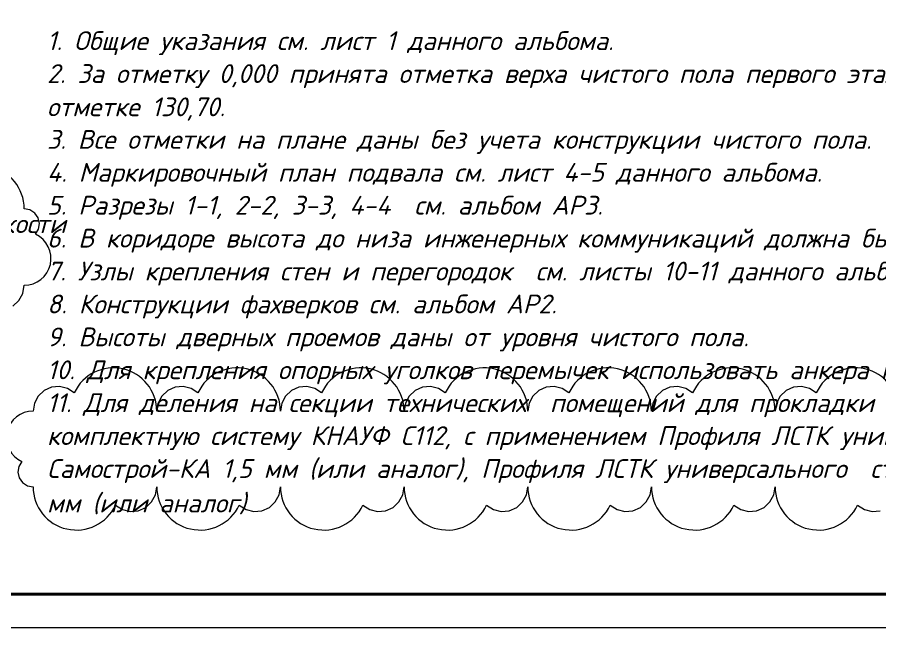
# Model space of a CAD drawing. Header units: millimetres. Extents: x -81576 to 1046824, y -248937 to 691537.
# Drawn here: x 81 to 12895, y 605295 to 614374 of the extents above; entities that cross this region are included whole.
import ezdxf

# ---------------------------------------------------------------- set-up
doc = ezdxf.new("R2010")
doc.units = ezdxf.units.MM
doc.layers.add('PDF _Геометрия', color=7, linetype='Continuous', true_color=0x1d1d1d)
doc.layers.add('PDF _Текст', color=7, linetype='Continuous')
doc.styles.add('PDF ISOCPEUR Italic', font='isocpeui.ttf')

msp = doc.modelspace()

# ---------------------------------------------------------------- linework, layer by layer
at = {"layer": 'PDF _Геометрия', "color": 7, "lineweight": 20}
msp.add_lwpolyline([(38489.1, 689395.2), (38489.1, 605295.1), (-80411, 605295.1), (-80411, 689395.2)], close=True, dxfattribs=at)
at = {"layer": 'PDF _Геометрия', "color": 7, "lineweight": 40}
msp.add_lwpolyline([(37989.1, 688895.2), (37989.1, 605795.1), (-78411, 605795.1), (-78411, 688895.2)], close=True, dxfattribs=at)
at = {"layer": 'PDF _Геометрия', "color": 1, "lineweight": 9}
for points in [[(17.9, 610077.8), (107, 610160.7), (164.6, 610267.9), (184.5, 610387.9, 0.8010921), (354.1, 611146.2), (398.5, 611220.6), (411.8, 611306.3), (392.2, 611390.7), (342.4, 611461.6), (269.6, 611508.8), (184.5, 611525.3, 0.8010894), (-1055.2, 611802.5)], [(13177.7, 608516.8, 0.8010905), (11952.8, 608790.7), (11851.3, 608855.1), (11734.4, 608883.3), (11614.7, 608872.2), (11505, 608823.2), (11416.9, 608741.3), (11360, 608635.4), (11340.4, 608516.8, 0.8010905), (10115.5, 608790.7), (10014, 608855.1), (9897.1, 608883.3), (9777.4, 608872.2), (9667.7, 608823.2), (9579.6, 608741.3), (9522.8, 608635.4), (9503.1, 608516.8, 0.8010905), (8278.2, 608790.7), (8176.7, 608855.1), (8059.8, 608883.3), (7940.1, 608872.2), (7830.4, 608823.2), (7742.4, 608741.3), (7685.5, 608635.4), (7665.8, 608516.8, 0.8010916), (6440.9, 608790.7), (6339.4, 608855.1), (6222.6, 608883.3), (6102.8, 608872.2), (5993.1, 608823.2), (5905.1, 608741.3), (5848.2, 608635.4), (5828.5, 608516.8, 0.8010905), (4603.6, 608790.7), (4502.1, 608855.1), (4385.3, 608883.3), (4265.6, 608872.2), (4155.8, 608823.2), (4067.8, 608741.3), (4010.9, 608635.4), (3991.2, 608516.8, 0.8010905), (2766.4, 608790.7), (2664.8, 608855.1), (2548, 608883.3), (2428.3, 608872.2), (2318.5, 608823.2), (2230.5, 608741.3), (2173.6, 608635.4), (2153.9, 608516.8, 0.8010905), (929.1, 608790.7), (827.6, 608855.1), (710.7, 608883.3), (591, 608872.2), (481.2, 608823.2), (393.2, 608741.3), (336.3, 608635.4), (316.6, 608516.8, 0.8010844), (148.9, 607766.6), (104.9, 607693), (91.7, 607608.2), (111.2, 607524.7), (160.5, 607454.5), (232.4, 607407.9), (316.6, 607391.5, 0.8010836), (1541.5, 607117.7), (1643, 607053.3), (1759.9, 607025.1), (1879.6, 607036.1), (1989.3, 607085.2), (2077.4, 607167), (2134.3, 607272.9), (2153.9, 607391.5, 0.8010848), (3378.8, 607117.7), (3480.3, 607053.3), (3597.2, 607025.1), (3716.9, 607036.1), (3826.6, 607085.2), (3914.7, 607167), (3971.5, 607272.9), (3991.2, 607391.5, 0.8010836), (5216.1, 607117.7), (5317.6, 607053.3), (5434.5, 607025.1), (5554.2, 607036.1), (5663.9, 607085.2), (5751.9, 607167), (5808.8, 607272.9), (5828.5, 607391.5, 0.8010836), (7053.4, 607117.7), (7154.9, 607053.3), (7271.7, 607025.1), (7391.5, 607036.1), (7501.2, 607085.2), (7589.2, 607167), (7646.1, 607272.9), (7665.8, 607391.5, 0.8010833), (8890.7, 607117.7), (8992.2, 607053.3), (9109, 607025.1), (9228.7, 607036.1), (9338.5, 607085.2), (9426.5, 607167), (9483.4, 607272.9), (9503.1, 607391.5, 0.8010836), (10727.9, 607117.7), (10829.5, 607053.3), (10946.3, 607025.1), (11066, 607036.1), (11175.8, 607085.2), (11263.8, 607167), (11320.7, 607272.9), (11340.4, 607391.5, 0.8010836), (12565.2, 607117.7), (12666.7, 607053.3), (12783.6, 607025.1), (12903.3, 607036.1)]]:
    msp.add_lwpolyline(points, format="xyb", dxfattribs=at)

# ---------------------------------------------------------------- texts
at = {"layer": 'PDF _Текст', "char_height": 279.4, "attachment_point": 4, "style": 'PDF ISOCPEUR Italic'}
for s, insert in [('1. Общие указания см. лист 1 данного альбома.', (523.6, 613988)), ('2. За отметку 0,000 принята отметка верха чистого пола первого этажа, соответствующая абсолютной', (523.6, 613498.5)), ('отметке 130,70.', (523.6, 613009)), ('3. Все отметки на плане даны без учета конструкции чистого пола.', (523.6, 612519.5)), ('4. Маркировочный план подвала см. лист 4-5 данного альбома.', (523.6, 612030.1)), ('5. Разрезы 1-1, 2-2, 3-3, 4-4  см. альбом АР3.', (523.6, 611540.6)), ('- противопожарные стены 2-го типа с повышенным пределом огнестойкости ', (-12985.2, 611266.3)), ('6. В коридоре высота до низа инженерных коммуникаций должна быть не менее 2м.', (523.6, 611051.1)), ('7. Узлы крепления стен и перегородок  см. листы 10-11 данного альбома.', (523.7, 610561.6)), ('8. Конструкции фахверков см. альбом АР2.', (523.7, 610072.1)), ('9. Высоты дверных проемов даны от уровня чистого пола.', (523.7, 609582.7)), ('10. Для крепления опорных уголков перемычек использовать анкера МКТ В8-5/50.', (523.7, 609093.2)), ('11. Для деления на секции технических  помещений для прокладки инженерных коммуникаций применять', (523.7, 608603.7)), ('комплектную систему КНАУФ С112, с применением Профиля ЛСТК универсального  направляющего 150х63 3 м', (523.7, 608114.2)), ('Самострой-КА 1,5 мм (или аналог), Профиля ЛСТК универсального  стоечного 150х50 3 м Самострой-КА 1,5', (523.7, 607624.8)), ('мм (или аналог)', (523.7, 607135.3))]:
    msp.add_mtext(s, dxfattribs=dict(at, insert=insert))

doc.saveas('drawing.dxf')
